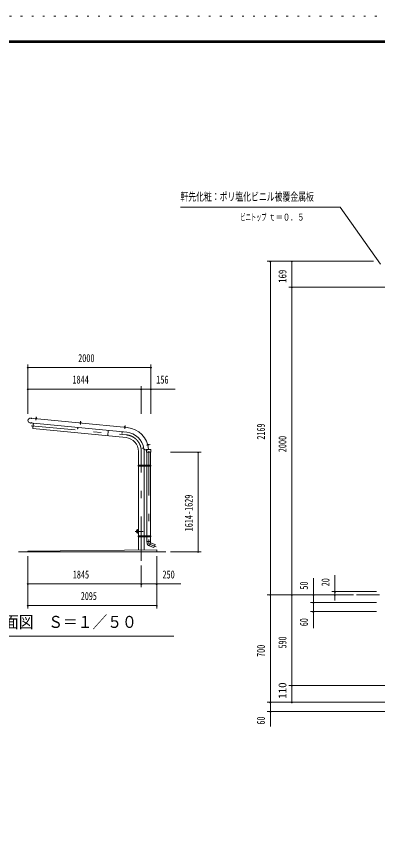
# Model space of a CAD drawing. Units: millimetres, scale not verified. Extents: x -25848 to 25858, y -10500 to 10500.
# Drawn here: x 10128 to 16004, y -2775 to 10500 of the extents above; entities that cross this region are included whole.
import ezdxf
from ezdxf.enums import TextEntityAlignment as Align

# ---------------------------------------------------------------- set-up
doc = ezdxf.new("R2010")
doc.units = ezdxf.units.MM
doc.header["$LTSCALE"] = 60
doc.linetypes.add('USER3', pattern=[24, 12, -5, 2, -5])
doc.linetypes.add('USER4', pattern=[3, 0.5, -2.5])
for name, color, linetype, lineweight in [('0-2_1-05BOLD', 7, 'Continuous', 18), ('0-3_1-25CENTER', 3, 'USER3', 18), ('0-5_1-55DIM', 3, 'Continuous', 18), ('0-6_2-02BOLD', 7, 'Continuous', 18), ('0-A_2-52DIM', 3, 'Continuous', 18), ('0-C_F-F1PAPER', 5, 'Continuous', 18), ('0-D_F-E_J_ADD', 5, 'USER4', 18)]:
    doc.layers.add(name, color=color, linetype=linetype, lineweight=lineweight)
doc.styles.add('ＭＳ ゴシック', font='')
doc.styles.get('ＭＳ ゴシック').set_extended_font_data('MS Gothic')

msp = doc.modelspace()

# ---------------------------------------------------------------- linework, layer by layer
at = {"layer": '0-2_1-05BOLD'}
for p, q in [((10349.99, 3888), (11922.81, 3736.54)), ((11930.5, 3813.16), (10357.36, 3964.64)), ((10447.43, 3966.74), (10446.95, 3961.64)), ((10448.57, 3975.99), (10454.54, 3975.42)), ((10453.41, 3961.02), (10453.9, 3966.12)), ((11169.1, 3897.25), (11168.61, 3892.15)), ((11170.23, 3906.5), (11169.39, 3897.73)), ((11175.07, 3891.53), (11175.56, 3896.63)), ((11621.8, 3765.53), (11613.46, 3678.84)), ((11890.76, 3827.77), (11890.27, 3822.67)), ((11896.73, 3822.04), (11897.22, 3827.14)), ((12198.2, 3480.32), (12175.55, 3476.33)), ((12278.45, 3460.56), (12216.35, 3454.97)), ((12245.58, 3457.49), (12245.58, 3457.6)), ((12248.78, 3457.49), (12248.78, 3457.89)), ((12270.46, 3535.15), (12275.51, 3536.04)), ((12276.63, 3529.65), (12271.59, 3528.75)), ((12285.76, 3531.51), (12284.72, 3537.42)), ((12115.92, 3200.67), (12115.92, 3425.67)), ((12205.01, 3425.67), (12205.01, 3200.67)), ((12252.77, 3200.67), (12252.77, 3412.49)), ((12307.77, 3412.49), (12307.77, 3200.67)), ((12108.22, 3192.67), (12114.32, 3192.67)), ((12114.32, 3184.67), (12114.32, 3200.67)), ((12206.62, 3200.67), (12206.62, 3184.67)), ((12251.17, 3184.67), (12251.17, 3200.67)), ((12309.37, 3200.67), (12309.37, 3184.67)), ((12309.37, 3192.67), (12315.47, 3192.67)), ((12115.92, 2053.27), (12115.92, 3184.67)), ((12205.01, 3184.67), (12205.01, 2053.27)), ((12252.77, 2053.27), (12252.77, 3184.67)), ((12307.77, 3184.67), (12307.77, 2053.27)), ((12115.92, 2157.67), (12112.46, 2157.67)), ((12114.32, 2045.27), (12108.22, 2045.27)), ((12112.46, 2091.67), (12115.92, 2091.67)), ((12114.32, 2037.27), (12114.32, 2053.27)), ((12115.92, 1821.86), (12115.92, 2037.27)), ((12205.01, 2037.27), (12205.01, 1822.71)), ((12206.62, 2053.27), (12206.62, 2037.27)), ((12251.17, 2037.27), (12251.17, 2053.27)), ((12252.77, 1961.8), (12252.77, 2037.27)), ((12307.77, 2037.27), (12307.77, 1961.8)), ((12309.37, 2053.27), (12309.37, 2037.27)), ((12315.47, 2045.27), (12309.37, 2045.27)), ((12289.2, 1888.03), (12364.97, 1860.46)), ((12310.77, 1938.71), (12291.96, 1887.03)), ((12560.46, 1794.67), (10165.46, 1794.67))]:
    msp.add_line(p, q, dxfattribs=at)
for points in [[(10404.23, 3882.78), (10396.18, 3799.16), (10399.37, 3798.86)], [(11912.07, 3650.08), (10399.07, 3795.77), (10407.42, 3882.47)], [(10443.71, 3961.96), (10444.2, 3967.05), (10445.11, 3967.47), (10456.31, 3966.39), (10457.13, 3965.81), (10456.64, 3960.71)], [(10453.7, 3966.64), (10454.54, 3975.42), (10454.09, 3975.96), (10449.12, 3976.44), (10448.57, 3975.99), (10447.73, 3967.22)], [(11165.37, 3892.47), (11165.86, 3897.56), (11166.78, 3897.98), (11177.97, 3896.9), (11178.79, 3896.32), (11178.3, 3891.22)], [(11175.36, 3897.16), (11176.21, 3905.93), (11175.76, 3906.47), (11170.78, 3906.95), (11170.23, 3906.5), (11176.21, 3905.93)], [(11129.08, 3812.98), (11126.88, 3790.08), (11123.69, 3790.39), (11125.89, 3813.28)], [(11850.74, 3743.48), (11848.54, 3720.6), (11845.35, 3720.9), (11847.56, 3743.79)], [(11887.03, 3822.98), (11887.52, 3828.08), (11888.44, 3828.49), (11899.64, 3827.41), (11900.45, 3826.83), (11899.96, 3821.73)], [(11897.02, 3827.67), (11897.87, 3836.44), (11891.9, 3837.01), (11891.05, 3828.24)], [(11891.9, 3837.01), (11892.44, 3837.46), (11897.42, 3836.99), (11897.87, 3836.44)], [(12175.55, 3476.33), (12174.99, 3479.48), (12197.62, 3483.47)], [(12272.15, 3525.56), (12277.2, 3526.45), (12277.54, 3527.39), (12275.59, 3538.47), (12274.94, 3539.24), (12269.9, 3538.35)], [(12276.04, 3535.89), (12284.72, 3537.42), (12285.3, 3537.01), (12286.17, 3532.09), (12285.76, 3531.51), (12277.09, 3529.98)], [(12364.97, 1860.46), (12383.78, 1912.14), (12307.77, 1939.81), (12309.77, 1961.8), (12250.77, 1961.8), (12253.23, 1934.74)], [(10315.47, 1794.67), (10315.47, 1804.67), (12410.46, 1824.67), (12410.46, 1794.67)]]:
    msp.add_lwpolyline(points, dxfattribs=at)
for points in [[(10442.21, 3962.1), (10458.14, 3960.57), (10457.99, 3958.97), (10442.06, 3960.51)], [(11179.8, 3891.08), (11163.87, 3892.61), (11163.72, 3891.02), (11179.65, 3889.48)], [(11885.38, 3821.53), (11885.53, 3823.12), (11901.46, 3821.59), (11901.31, 3820)], [(12244.38, 3412.49), (12314.38, 3412.49), (12314.38, 3457.49), (12244.38, 3457.49)], [(12270.84, 3523.8), (12268.06, 3539.55), (12269.63, 3539.83), (12272.41, 3524.07)], [(12108.22, 3184.67), (12108.22, 3200.67), (12315.47, 3200.67), (12315.47, 3184.67)], [(12315.47, 2037.27), (12108.22, 2037.27), (12108.22, 2053.27), (12315.47, 2053.27)]]:
    msp.add_lwpolyline(points, close=True, dxfattribs=at)
for centre in [(12228.89, 3192.67), (12228.89, 2045.27)]:
    msp.add_circle(centre, 6.25, dxfattribs=at)
for centre, radius, start, end in [((10355.09, 3926.28), 38.62, 82.41238, 262.41238), ((10442.86, 3958.42), 2, 84.4998, 264.4998), ((10445.59, 3964.54), 2.88, 50.11574, 110.11574), ((10449.69, 3956.23), 10.75, 66.91203, 102.08795), ((10455.29, 3963.6), 2.88, 58.88425, 118.88425), ((10456.8, 3957.08), 2, 264.50061, 84.50061), ((11164.53, 3888.93), 2, 84.4998, 264.4998), ((11167.25, 3895.05), 2.88, 50.11574, 110.11574), ((11171.35, 3886.74), 10.75, 66.91203, 102.08795), ((11176.95, 3894.11), 2.88, 58.88425, 118.88425), ((11178.46, 3887.59), 2, 264.50061, 84.50061), ((11886.19, 3819.44), 2, 84.4998, 264.4998), ((11888.92, 3825.56), 2.88, 50.11574, 110.11574), ((11893.01, 3817.26), 10.75, 66.91203, 102.08795), ((11898.61, 3824.62), 2.88, 58.88425, 118.88425), ((11900.12, 3818.1), 2, 264.50061, 84.50061), ((11890.46, 3425.67), 312.55, 7.76237, 84.05869), ((11890.46, 3425.67), 389.55, 4.68604, 84.10165), ((11890.46, 3425.67), 225.45, 0, 84.50003), ((12215.01, 3469.91), 15, 187.76337, 275.1433), ((11890.46, 3425.67), 314.55, 0, 6.42661), ((11890.46, 3425.67), 374.55, 4.87415, 5.13853), ((12265.89, 3538.16), 2.38, 10.01471, 190.01471), ((12269.01, 3524.49), 1.68, 190.00774, 10.00774), ((12272.89, 3537.23), 2.88, 335.62325, 35.62325), ((12265.98, 3531.06), 10.75, 352.41954, 27.59546), ((12274.58, 3527.63), 2.88, 344.39175, 44.39175), ((12112.46, 2124.67), 33, 90, 270), ((12112.46, 2124.67), 22.5, 81.18083, 278.81917), ((12111.31, 2124.67), 21.35, 77.55727, 282.44273), ((12111.31, 2124.67), 19.05, 76.02631, 283.97369), ((12308, 1939.72), 55, 185.19513, 249.99989)]:
    msp.add_arc(centre, radius, start, end, dxfattribs=at)
at = {"layer": '0-3_1-25CENTER'}
for p, q in [((10447.48, 3933.3), (10452.44, 3984.82)), ((10366.96, 3898.42), (10364.94, 3877.51)), ((10374.18, 3973.44), (10372.5, 3955.98)), ((11169.14, 3863.81), (11174.1, 3915.33)), ((10370.3, 3843.29), (11916.34, 3694.43)), ((11890.8, 3794.32), (11895.76, 3845.85)), ((12245.15, 3527.39), (12301.98, 3537.41)), ((12160.46, 1644.67), (12160.46, 3425.67)), ((12232.55, 3442.49), (12255.35, 3442.49)), ((12241.39, 3192.67), (12216.39, 3192.67)), ((12228.89, 3205.17), (12228.89, 3180.17)), ((12192.46, 2124.67), (12062.46, 2124.67)), ((12112.46, 2174.67), (12112.46, 2074.67)), ((12216.39, 2045.27), (12241.39, 2045.27)), ((12228.89, 2057.77), (12228.89, 2032.77))]:
    msp.add_line(p, q, dxfattribs=at)
msp.add_lwpolyline([(12280.27, 3430.63), (12280.27, 1920.55), (12403.01, 1875.87)], dxfattribs=at)
msp.add_arc((11890.46, 3425.67), 270, 0, 84.50003, dxfattribs=at)
at = {"layer": '0-5_1-55DIM'}
for p, q in [((10326.47, 4788.67), (10306.47, 4788.67)), ((10316.47, 4838.67), (10316.47, 4038.67)), ((10316.47, 4788.67), (12316.46, 4788.67)), ((12316.46, 4788.67), (10316.47, 4788.67)), ((12326.46, 4788.67), (12306.46, 4788.67)), ((12316.46, 4838.67), (12316.46, 4038.67)), ((10326.47, 4438.67), (10306.47, 4438.67)), ((10316.47, 4438.67), (12160.46, 4438.67)), ((10316.47, 4438.67), (12708.96, 4438.67)), ((12170.46, 4438.67), (12150.46, 4438.67)), ((12160.46, 4038.67), (12160.46, 4488.67)), ((12160.46, 4438.67), (12316.46, 4438.67)), ((12326.46, 4438.67), (12306.46, 4438.67)), ((12635.46, 3412.49), (13135.46, 3412.49)), ((13095.46, 3412.49), (13075.46, 3412.49)), ((13085.46, 3412.49), (13085.46, 1794.67)), ((13135.46, 1794.67), (12635.46, 1794.67)), ((13095.46, 1794.67), (13075.46, 1794.67)), ((10315.47, 869.67), (10315.47, 1719.67)), ((12410.46, 1719.67), (12410.46, 869.67)), ((12160.46, 1569.67), (12160.46, 1219.67)), ((10325.47, 1269.67), (10305.47, 1269.67)), ((10315.47, 1269.67), (12160.46, 1269.67)), ((12802.96, 1269.67), (10315.47, 1269.67)), ((12170.46, 1269.67), (12150.46, 1269.67)), ((12160.46, 1269.67), (12410.46, 1269.67)), ((12420.46, 1269.67), (12400.46, 1269.67)), ((10325.47, 919.67), (10305.47, 919.67)), ((10315.47, 919.67), (12410.46, 919.67)), ((12410.46, 919.67), (10315.47, 919.67)), ((12420.46, 919.67), (12400.46, 919.67)), ((9687.97, 419.67), (12687.96, 419.67))]:
    msp.add_line(p, q, dxfattribs=at)
for centre in [(10316.47, 4788.67), (12316.46, 4788.67), (10316.47, 4438.67), (12160.46, 4438.67), (12316.46, 4438.67), (13085.46, 3412.49), (13085.46, 1794.67), (10315.47, 1269.67), (12160.46, 1269.67), (12410.46, 1269.67), (10315.47, 919.67), (12410.46, 919.67)]:
    msp.add_arc(centre, 10, 180, 0, dxfattribs=at)
at = {"layer": '0-6_2-02BOLD'}
msp.add_line((16033.9, 1094.93), (15658.9, 1094.93), dxfattribs=at)
at = {"layer": '0-A_2-52DIM'}
for p, q in [((14208.9, 6517.43), (15938.5, 6517.43)), ((14268.9, 6517.43), (14248.9, 6517.43)), ((14258.9, 6517.43), (14258.9, -1050.07)), ((14618.9, 6517.43), (14598.9, 6517.43)), ((14608.89, -655.07), (14608.89, 6517.43)), ((16118.02, 6094.92), (14558.9, 6094.92)), ((14618.9, 6094.92), (14598.9, 6094.92)), ((14958.89, 1364.93), (14958.89, 549.93)), ((15308.9, 1002.83), (15308.9, 1414.93)), ((14208.9, 1094.93), (15608.89, 1094.93)), ((14268.89, 1094.93), (14248.89, 1094.93)), ((14618.9, 1094.93), (14598.9, 1094.93)), ((14968.89, 1094.93), (14948.89, 1094.93)), ((15258.9, 1144.93), (15983.9, 1144.93)), ((15318.9, 1144.93), (15298.9, 1144.93)), ((15318.9, 1094.93), (15298.9, 1094.93)), ((15983.9, 969.93), (14908.9, 969.93)), ((14968.89, 969.93), (14948.89, 969.93)), ((14908.9, 819.93), (15983.9, 819.93)), ((14968.89, 819.93), (14948.89, 819.93)), ((20485.02, -380.07), (14558.9, -380.07)), ((14618.89, -380.07), (14598.89, -380.07)), ((14208.89, -655.07), (19221.4, -655.07)), ((14268.9, -655.07), (14248.9, -655.07)), ((14618.89, -655.07), (14598.89, -655.07)), ((14208.89, -805.07), (19221.4, -805.07)), ((14268.9, -805.07), (14248.9, -805.07))]:
    msp.add_line(p, q, dxfattribs=at)
msp.add_lwpolyline([(16048.35, 6470.46), (15396.39, 7394.93), (12796.4, 7394.93)], dxfattribs=at)
for centre in [(14258.9, 6517.43), (14608.9, 6517.43), (14608.9, 6094.92), (14258.89, 1094.93), (14608.9, 1094.93), (14958.89, 1094.93), (15308.9, 1144.93), (15308.9, 1094.93), (14958.89, 969.93), (14958.89, 819.93), (14608.89, -380.07), (14258.9, -655.07), (14608.89, -655.07), (14258.9, -805.07)]:
    msp.add_arc(centre, 10, 180, 0, dxfattribs=at)
at = {"layer": '0-C_F-F1PAPER'}
for points in [[(25357.81, -10000), (25357.81, 10100), (-3342.19, 10100), (-3342.19, -10000)], [(25355.3, -9997.5), (25355.3, 10097.5), (-3339.69, 10097.5), (-3339.69, -9997.5)], [(25352.81, -9995), (-3337.19, -9995), (-3337.19, 10095), (25352.81, 10095)], [(25350.31, -9992.5), (25350.31, 10092.5), (-3334.69, 10092.5), (-3334.69, -9992.5)], [(25347.81, -9990), (-3332.19, -9990), (-3332.19, 10090), (25347.81, 10090)], [(25345.31, -9987.5), (25345.31, 10087.5), (-3329.69, 10087.5), (-3329.69, -9987.5)], [(25342.8, -9985), (-3327.19, -9985), (-3327.19, 10085), (25342.8, 10085)], [(25340.31, -9982.5), (25340.31, 10082.5), (-3324.69, 10082.5), (-3324.69, -9982.5)], [(25337.81, -9980), (25337.81, 10080), (-3322.19, 10080), (-3322.19, -9980)], [(25335.31, -9977.5), (25335.31, 10077.5), (-3319.69, 10077.5), (-3319.69, -9977.5)], [(25332.81, -9975), (-3317.19, -9975), (-3317.19, 10075), (25332.81, 10075)]]:
    msp.add_lwpolyline(points, close=True, dxfattribs=at)
at = {"layer": '0-D_F-E_J_ADD'}
msp.add_lwpolyline([(25857.81, -10500), (-3842.19, -10500), (-3842.19, 10500), (25857.81, 10500)], close=True, dxfattribs=at)

# ---------------------------------------------------------------- texts
at = {"layer": '0-5_1-55DIM', "color": 7, "style": 'ＭＳ ゴシック'}
for s, height, width, p in [('2000', 130.2, 0.75, (11133.43, 4838.67)), ('1844', 130.2, 0.75, (11040.91, 4488.67)), ('156', 130.2, 0.75, (12403.82, 4488.67)), ('1845', 130.2, 0.75, (11045.74, 1319.67)), ('250', 130.2, 0.65, (12504.88, 1319.67)), ('2095', 130.2, 0.7, (11176.96, 969.67)), ('側面図\u3000Ｓ＝１／５０', 195.4, 0.9, (9687.97, 496.31))]:
    msp.add_text(s, height=height, dxfattribs=dict(at, width=width)).set_placement(p, align=Align.BOTTOM_LEFT)
at = {"layer": '0-5_1-55DIM', "color": 7, "style": 'ＭＳ ゴシック', "width": 0.75}
msp.add_text('1614-1629', height=130.2, rotation=90, dxfattribs=at).set_placement((13035.46, 2124.82), align=Align.BOTTOM_LEFT)
at = {"layer": '0-A_2-52DIM', "color": 7, "style": 'ＭＳ ゴシック'}
for s, height, width, p in [('軒先化粧：ポリ塩化ビニル被覆金属板', 130.2, 0.7, (12796.4, 7462.7)), ('ビニトップ ', 110.7, 0.55, (13771.4, 7144.93)), ('ｔ＝０．５', 110.7, 0.75, (14230.67, 7144.93))]:
    msp.add_text(s, height=height, dxfattribs=dict(at, width=width)).set_placement(p, align=Align.BOTTOM_LEFT)
for s, width, p in [('169', 0.8, (14558.9, 6167.1)), ('2169', 0.7, (14208.89, 3617.8)), ('2000', 0.75, (14558.9, 3411.89)), ('20', 0.7, (15258.9, 1232.61)), ('50', 0.7, (14908.9, 1178.21)), ('60', 0.7, (14908.9, 582.81)), ('590', 0.7, (14558.9, 221.05)), ('700', 0.75, (14208.89, 82.93)), ('60', 0.7, (14208.89, -1017.19))]:
    msp.add_text(s, height=130.2, rotation=90, dxfattribs=dict(at, width=width)).set_placement(p, align=Align.BOTTOM_LEFT)
msp.add_text('110', height=130.2, rotation=90, dxfattribs=at).set_placement((14558.9, -597.38), align=Align.BOTTOM_LEFT)

doc.saveas('drawing.dxf')
